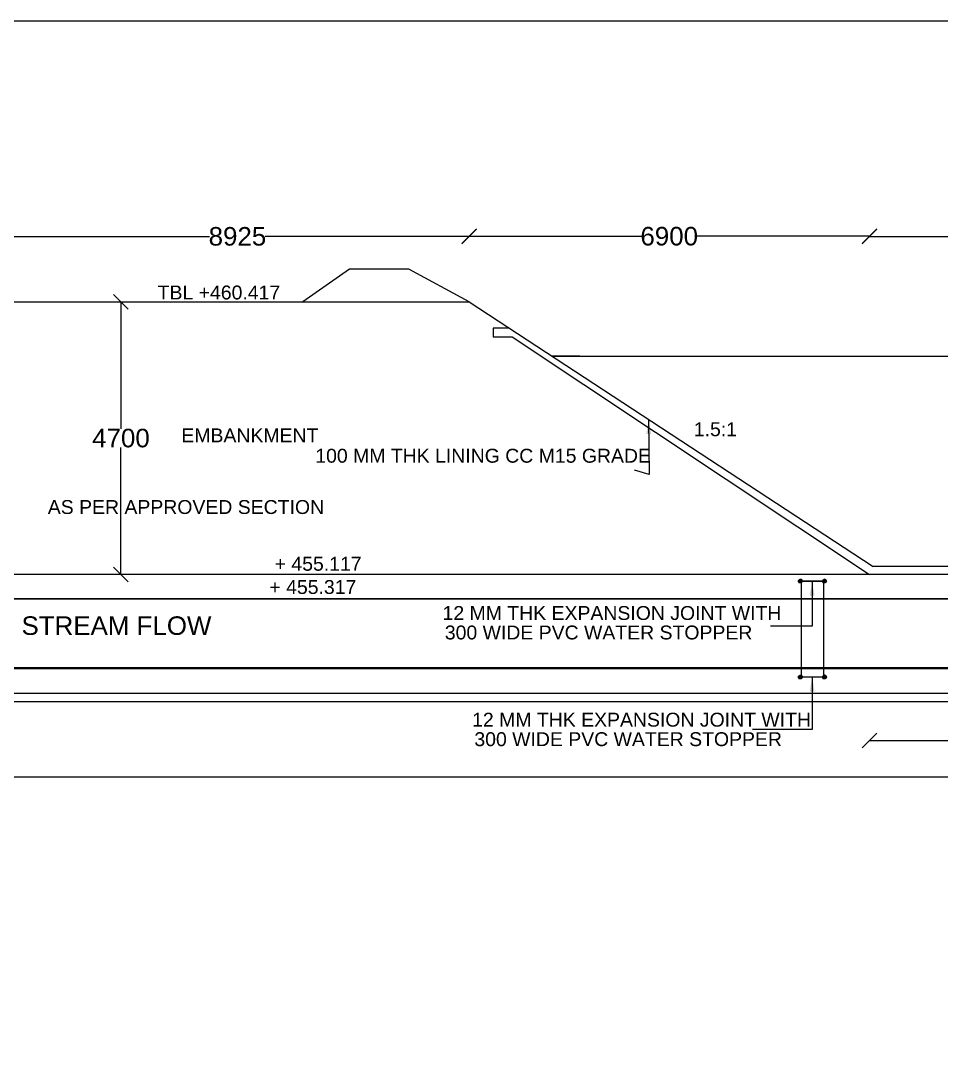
# Model space of a CAD drawing. Header units: millimetres. Extents: x 5124 to 6568637, y 2311 to 91879094.
# Drawn here: x 3543897 to 3549854, y 45951466 to 45958208 of the extents above; entities that cross this region are included whole.
import ezdxf

# ---------------------------------------------------------------- set-up
doc = ezdxf.new("R2010")
doc.units = ezdxf.units.MM
doc.header["$MEASUREMENT"] = 0
for name, color, linetype in [('DIMENSION', 7, 'Continuous'), ('DRAWING', 7, 'Continuous'), ('TEXT', 7, 'Continuous')]:
    doc.layers.add(name, color=color, linetype=linetype)
doc.styles.get("Standard").update_dxf_attribs({"font": 'arial.ttf', "height": 120})
doc.dimstyles.get("Standard").update_dxf_attribs({"dimtxt": 200, "dimasz": 110, "dimexe": 0.18, "dimexo": 0.0625, "dimgap": 0.09, "dimtad": 0, "dimtih": 1, "dimtoh": 1, "dimdec": 0, "dimzin": 0, "dimdsep": 46, "dimtxsty": 'Standard', "dimblk": 'OBLIQUE', "dimcen": 0.09, "dimse1": 1, "dimse2": 1, "dimadec": 0, "dimazin": 0, "dimtfac": 1, "dimtdec": 0, "dimtofl": 0, "dimtmove": 0, "dimatfit": 3, "dimfxl": 1, "dimtolj": 1, "dimtzin": 0, "dimarcsym": 0})

# ---------------------------------------------------------------- blocks, each defined once
blk = doc.blocks.new('_Oblique')
at = {"color": 0, "linetype": 'ByBlock', "lineweight": -2}
blk.add_line((-0.5, -0.5), (0.5, 0.5), dxfattribs=at)
blk = doc.blocks.new('*D61')
at = {"layer": 'Defpoints', "color": 0}
for p in [(3546798, 45956811.5), (3543800, 45956388), (3546798, 45956388)]:
    blk.add_point(p, dxfattribs=at)
at = {"layer": 'DIMENSION', "color": 0, "lineweight": -2}
for p, q in [((3543800, 45956811.5), (3545119.2, 45956811.5)), ((3546798, 45956811.5), (3545478.8, 45956811.5))]:
    blk.add_line(p, q, dxfattribs=at)
at = {"layer": 'DIMENSION', "color": 0, "lineweight": -2, "xscale": 95, "yscale": 95, "zscale": 95, "rotation": 180}
blk.add_blockref('_Oblique', (3543800, 45956811.5), dxfattribs=at)
at = {"layer": 'DIMENSION', "color": 0, "lineweight": -2, "xscale": 95, "yscale": 95, "zscale": 95}
blk.add_blockref('_Oblique', (3546798, 45956811.5), dxfattribs=at)
at = {"layer": 'DIMENSION', "color": 0, "insert": (3545299, 45956811.5), "char_height": 120, "attachment_point": 5}
blk.add_mtext('\\A1;8925', dxfattribs=at)
blk = doc.blocks.new('*D62')
at = {"layer": 'Defpoints', "color": 0}
for p in [(3549389.5, 45956812.5), (3546798, 45956388), (3549389.5, 45954623)]:
    blk.add_point(p, dxfattribs=at)
at = {"layer": 'DIMENSION', "color": 0, "lineweight": -2}
for p, q in [((3546798, 45956812.5), (3547914.4, 45956812.5)), ((3549389.5, 45956812.5), (3548273.1, 45956812.5))]:
    blk.add_line(p, q, dxfattribs=at)
at = {"layer": 'DIMENSION', "color": 0, "lineweight": -2, "xscale": 95, "yscale": 95, "zscale": 95, "rotation": 180}
blk.add_blockref('_Oblique', (3546798, 45956812.5), dxfattribs=at)
at = {"layer": 'DIMENSION', "color": 0, "lineweight": -2, "xscale": 95, "yscale": 95, "zscale": 95}
blk.add_blockref('_Oblique', (3549389.5, 45956812.5), dxfattribs=at)
at = {"layer": 'DIMENSION', "color": 0, "insert": (3548093.8, 45956812.5), "char_height": 120, "attachment_point": 5}
blk.add_mtext('\\A1;6900', dxfattribs=at)
blk = doc.blocks.new('*D63')
at = {"layer": 'Defpoints', "color": 0}
for p in [(3549389.5, 45956812.5), (3554847, 45956810.5), (3554847, 45956715)]:
    blk.add_point(p, dxfattribs=at)
at = {"layer": 'DIMENSION', "color": 0, "lineweight": -2}
for p, q in [((3549389.5, 45956810.5), (3551898.2, 45956810.5)), ((3554847, 45956810.5), (3552338.3, 45956810.5))]:
    blk.add_line(p, q, dxfattribs=at)
at = {"layer": 'DIMENSION', "color": 0, "lineweight": -2, "xscale": 95, "yscale": 95, "zscale": 95, "rotation": 180}
blk.add_blockref('_Oblique', (3549389.5, 45956810.5), dxfattribs=at)
at = {"layer": 'DIMENSION', "color": 0, "lineweight": -2, "xscale": 95, "yscale": 95, "zscale": 95}
blk.add_blockref('_Oblique', (3554847, 45956810.5), dxfattribs=at)
at = {"layer": 'DIMENSION', "color": 0, "insert": (3552118.2, 45956810.5), "char_height": 120, "attachment_point": 5}
blk.add_mtext('\\A1;14500', dxfattribs=at)
blk = doc.blocks.new('*D82')
at = {"layer": 'Defpoints', "color": 0}
for p in [(3541725, 45953798), (3561416.6, 45953591), (3541725, 45953312)]:
    blk.add_point(p, dxfattribs=at)
at = {"layer": 'DIMENSION', "color": 0, "lineweight": -2}
for p, q in [((3541725, 45953312), (3551344.5, 45953312)), ((3561416.6, 45953312), (3551797.1, 45953312))]:
    blk.add_line(p, q, dxfattribs=at)
at = {"layer": 'DIMENSION', "color": 0, "lineweight": -2, "xscale": 95, "yscale": 95, "zscale": 95, "rotation": 180}
blk.add_blockref('_Oblique', (3541725, 45953312), dxfattribs=at)
at = {"layer": 'DIMENSION', "color": 0, "lineweight": -2, "xscale": 95, "yscale": 95, "zscale": 95}
blk.add_blockref('_Oblique', (3561416.6, 45953312), dxfattribs=at)
at = {"layer": 'DIMENSION', "color": 0, "insert": (3551570.8, 45953312), "char_height": 120, "attachment_point": 5}
blk.add_mtext('\\A1;50625', dxfattribs=at)
blk = doc.blocks.new('*D88')
at = {"layer": 'Defpoints', "color": 0}
for p in [(3544661, 45956388), (3544545, 45954623), (3544661, 45954623)]:
    blk.add_point(p, dxfattribs=at)
at = {"layer": 'DIMENSION', "color": 0, "lineweight": -2}
for p, q in [((3544545, 45956388), (3544545, 45955566.9)), ((3544545, 45954623), (3544545, 45955444.1))]:
    blk.add_line(p, q, dxfattribs=at)
at = {"layer": 'DIMENSION', "color": 0, "lineweight": -2, "xscale": 95, "yscale": 95, "zscale": 95}
for p, rotation in [((3544545, 45956388), 90), ((3544545, 45954623), 270)]:
    blk.add_blockref('_Oblique', p, dxfattribs=dict(at, rotation=rotation))
at = {"layer": 'DIMENSION', "color": 0, "insert": (3544545, 45955505.5), "char_height": 120, "attachment_point": 5}
blk.add_mtext('\\A1;4700', dxfattribs=at)
blk = doc.blocks.new('*D182')
at = {"layer": 'Defpoints', "color": 0}
for p in [(3549389.5, 45954623), (3554851.5, 45954623), (3554851.5, 45953548.5)]:
    blk.add_point(p, dxfattribs=at)
at = {"layer": 'DIMENSION', "color": 0, "lineweight": -2}
for p, q in [((3549389.5, 45953548.5), (3551900.5, 45953548.5)), ((3554851.5, 45953548.5), (3552340.5, 45953548.5))]:
    blk.add_line(p, q, dxfattribs=at)
at = {"layer": 'DIMENSION', "color": 0, "lineweight": -2, "xscale": 95, "yscale": 95, "zscale": 95, "rotation": 180}
blk.add_blockref('_Oblique', (3549389.5, 45953548.5), dxfattribs=at)
at = {"layer": 'DIMENSION', "color": 0, "lineweight": -2, "xscale": 95, "yscale": 95, "zscale": 95}
blk.add_blockref('_Oblique', (3554851.5, 45953548.5), dxfattribs=at)
at = {"layer": 'DIMENSION', "color": 0, "insert": (3552120.5, 45953548.5), "char_height": 120, "attachment_point": 5}
blk.add_mtext('\\A1;14500', dxfattribs=at)

msp = doc.modelspace()

# ---------------------------------------------------------------- linework, layer by layer
at = {"layer": 'DRAWING'}
for p, q in [((3548944, 45954568), (3548931, 45954581)), ((3548943.8, 45954568), (3548931, 45954580.8)), ((3548943.6, 45954568), (3548931, 45954580.6)), ((3548943.5, 45954568), (3548931, 45954580.5)), ((3548943.3, 45954568), (3548931, 45954580.3)), ((3548943.1, 45954568), (3548931, 45954580.1)), ((3548942.9, 45954568), (3548931, 45954579.9)), ((3548942.8, 45954568), (3548931, 45954579.8)), ((3548942.6, 45954568), (3548931, 45954579.6)), ((3548942.4, 45954568), (3548931, 45954579.4)), ((3548942.2, 45954568), (3548931, 45954579.2)), ((3548942, 45954568), (3548931, 45954579)), ((3548944.8, 45954568.1), (3548931.1, 45954581.8)), ((3548944.6, 45954568.1), (3548931.1, 45954581.6)), ((3548944.5, 45954568.1), (3548931.1, 45954581.5)), ((3548944.3, 45954568.1), (3548931.1, 45954581.3)), ((3548944.1, 45954568.1), (3548931.1, 45954581.1)), ((3548941.8, 45954568.1), (3548931.1, 45954578.8)), ((3548941.6, 45954568.1), (3548931.1, 45954578.6)), ((3548941.4, 45954568.1), (3548931.1, 45954578.4)), ((3548941.2, 45954568.1), (3548931.1, 45954578.2)), ((3548945.4, 45954568.2), (3548931.2, 45954582.4)), ((3548945.2, 45954568.2), (3548931.2, 45954582.2)), ((3548945.1, 45954568.2), (3548931.2, 45954582.1)), ((3548944.9, 45954568.2), (3548931.2, 45954581.9)), ((3548941, 45954568.2), (3548931.2, 45954578)), ((3548940.8, 45954568.2), (3548931.2, 45954577.8)), ((3548940.6, 45954568.2), (3548931.2, 45954577.6)), ((3548945.8, 45954568.3), (3548931.3, 45954582.8)), ((3548945.7, 45954568.3), (3548931.3, 45954582.7)), ((3548945.5, 45954568.3), (3548931.3, 45954582.5)), ((3548940.4, 45954568.3), (3548931.3, 45954577.4)), ((3548946.2, 45954568.4), (3548931.4, 45954583.2)), ((3548946.1, 45954568.4), (3548931.4, 45954583.1)), ((3548945.9, 45954568.4), (3548931.4, 45954582.9)), ((3548940.1, 45954568.4), (3548931.4, 45954577.1)), ((3548939.9, 45954568.4), (3548931.4, 45954576.9)), ((3548946.5, 45954568.5), (3548931.5, 45954583.5)), ((3548946.4, 45954568.5), (3548931.5, 45954583.4)), ((3548939.6, 45954568.5), (3548931.5, 45954576.6)), ((3548946.9, 45954568.6), (3548931.6, 45954583.9)), ((3548946.8, 45954568.6), (3548931.6, 45954583.8)), ((3548946.6, 45954568.6), (3548931.6, 45954583.6)), ((3548939.4, 45954568.6), (3548931.6, 45954576.4)), ((3548939.1, 45954568.6), (3548931.6, 45954576.1)), ((3548947.2, 45954568.7), (3548931.7, 45954584.2)), ((3548947, 45954568.7), (3548931.7, 45954584)), ((3548938.8, 45954568.7), (3548931.7, 45954575.8)), ((3548947.4, 45954568.8), (3548931.8, 45954584.4)), ((3548947.3, 45954568.8), (3548931.8, 45954584.3)), ((3548947.7, 45954568.9), (3548931.9, 45954584.7)), ((3548947.5, 45954568.9), (3548931.9, 45954584.5)), ((3548938.6, 45954568.9), (3548931.9, 45954575.6)), ((3548947.9, 45954569), (3548932, 45954584.9)), ((3548947.8, 45954569), (3548932, 45954584.8)), ((3548938.3, 45954569), (3548932, 45954575.3)), ((3548948, 45954569.1), (3548932.1, 45954585)), ((3548937.9, 45954569.1), (3548932.1, 45954574.9)), ((3548948.3, 45954569.2), (3548932.2, 45954585.3)), ((3548948.1, 45954569.2), (3548932.2, 45954585.1)), ((3548948.5, 45954569.3), (3548932.3, 45954585.5)), ((3548948.4, 45954569.3), (3548932.3, 45954585.4)), ((3548937.6, 45954569.3), (3548932.3, 45954574.6)), ((3548948.6, 45954569.4), (3548932.4, 45954585.6)), ((3548948.8, 45954569.5), (3548932.5, 45954585.8)), ((3548948.7, 45954569.5), (3548932.5, 45954585.7)), ((3548937.2, 45954569.5), (3548932.5, 45954574.2)), ((3548949, 45954569.6), (3548932.6, 45954586)), ((3548949.2, 45954569.7), (3548932.7, 45954586.2)), ((3548949.1, 45954569.7), (3548932.7, 45954586.1)), ((3548936.8, 45954569.7), (3548932.7, 45954573.8)), ((3548949.3, 45954569.8), (3548932.8, 45954586.3)), ((3548949.5, 45954569.9), (3548932.9, 45954586.5)), ((3548949.4, 45954569.9), (3548932.9, 45954586.4)), ((3548949.6, 45954570), (3548933, 45954586.6)), ((3548936.3, 45954570), (3548933, 45954573.3)), ((3548949.8, 45954570.1), (3548933.1, 45954586.8)), ((3548949.7, 45954570.1), (3548933.1, 45954586.7)), ((3548949.9, 45954570.2), (3548933.2, 45954586.9)), ((3548950, 45954570.3), (3548933.3, 45954587)), ((3548950.2, 45954570.4), (3548933.4, 45954587.2)), ((3548950.1, 45954570.4), (3548933.4, 45954587.1)), ((3548950.3, 45954570.5), (3548933.5, 45954587.3)), ((3548935.7, 45954570.5), (3548933.5, 45954572.7)), ((3548950.4, 45954570.6), (3548933.6, 45954587.4)), ((3548950.6, 45954570.7), (3548933.7, 45954587.6)), ((3548950.5, 45954570.7), (3548933.7, 45954587.5)), ((3548950.7, 45954570.8), (3548933.8, 45954587.7)), ((3548950.8, 45954570.9), (3548933.9, 45954587.8)), ((3548950.9, 45954571), (3548934, 45954587.9)), ((3548951, 45954571.1), (3548934.1, 45954588)), ((3548951.2, 45954571.2), (3548934.2, 45954588.2)), ((3548951.1, 45954571.2), (3548934.2, 45954588.1)), ((3548951.3, 45954571.3), (3548934.3, 45954588.3)), ((3548951.4, 45954571.4), (3548934.4, 45954588.4)), ((3548951.5, 45954571.5), (3548934.5, 45954588.5)), ((3548951.6, 45954571.6), (3548934.6, 45954588.6)), ((3548951.6, 45954571.7), (3548934.7, 45954588.6)), ((3548951.7, 45954571.8), (3548934.8, 45954588.7)), ((3548951.8, 45954571.9), (3548934.9, 45954588.8)), ((3548952, 45954572), (3548935, 45954589)), ((3548951.9, 45954572), (3548935, 45954588.9)), ((3548952.1, 45954572.1), (3548935.1, 45954589.1)), ((3548952.1, 45954572.2), (3548935.2, 45954589.1)), ((3548952.2, 45954572.3), (3548935.3, 45954589.2)), ((3548952.3, 45954572.4), (3548935.4, 45954589.3)), ((3548952.4, 45954572.5), (3548935.5, 45954589.4)), ((3548952.5, 45954572.6), (3548935.6, 45954589.5)), ((3548952.5, 45954572.7), (3548935.7, 45954589.5)), ((3548952.6, 45954572.8), (3548935.8, 45954589.6)), ((3548952.7, 45954572.9), (3548935.9, 45954589.7)), ((3548952.8, 45954573), (3548936, 45954589.8)), ((3548952.8, 45954573.1), (3548936.1, 45954589.8)), ((3548952.9, 45954573.2), (3548936.2, 45954589.9)), ((3548953, 45954573.3), (3548936.3, 45954590)), ((3548953.1, 45954573.4), (3548936.4, 45954590.1)), ((3548953.1, 45954573.6), (3548936.6, 45954590.1)), ((3548953.2, 45954573.7), (3548936.7, 45954590.2)), ((3548953.3, 45954573.8), (3548936.8, 45954590.3)), ((3548953.3, 45954573.9), (3548936.9, 45954590.3)), ((3548953.4, 45954574), (3548937, 45954590.4)), ((3548953.5, 45954574.1), (3548937.1, 45954590.5)), ((3548953.5, 45954574.2), (3548937.2, 45954590.5)), ((3548953.6, 45954574.3), (3548937.3, 45954590.6)), ((3548953.6, 45954574.5), (3548937.5, 45954590.6)), ((3548953.7, 45954574.6), (3548937.6, 45954590.7)), ((3548953.8, 45954574.7), (3548937.7, 45954590.8)), ((3548953.8, 45954574.8), (3548937.8, 45954590.8)), ((3548953.9, 45954574.9), (3548937.9, 45954590.9)), ((3548953.9, 45954575), (3548938, 45954590.9)), ((3548954, 45954575.2), (3548938.2, 45954591)), ((3548954, 45954575.3), (3548938.3, 45954591)), ((3548954.1, 45954575.4), (3548938.4, 45954591.1)), ((3548954.1, 45954575.5), (3548938.5, 45954591.1)), ((3548954.2, 45954575.7), (3548938.7, 45954591.2)), ((3548954.2, 45954575.8), (3548938.8, 45954591.2)), ((3548954.3, 45954575.9), (3548938.9, 45954591.3)), ((3548954.3, 45954576.1), (3548939.1, 45954591.3)), ((3548954.4, 45954576.2), (3548939.2, 45954591.4)), ((3548954.4, 45954576.3), (3548939.3, 45954591.4)), ((3548954.5, 45954576.5), (3548939.5, 45954591.5)), ((3548954.5, 45954576.6), (3548939.6, 45954591.5)), ((3548954.5, 45954576.7), (3548939.7, 45954591.5)), ((3548954.6, 45954576.9), (3548939.9, 45954591.6)), ((3548954.6, 45954577), (3548940, 45954591.6)), ((3548954.7, 45954577.2), (3548940.2, 45954591.7)), ((3548954.7, 45954577.3), (3548940.3, 45954591.7)), ((3548954.7, 45954577.4), (3548940.4, 45954591.7)), ((3548954.8, 45954577.6), (3548940.6, 45954591.8)), ((3548954.8, 45954577.7), (3548940.7, 45954591.8)), ((3548954.8, 45954577.9), (3548940.9, 45954591.8)), ((3548954.8, 45954578), (3548941, 45954591.8)), ((3548954.9, 45954578.2), (3548941.2, 45954591.9)), ((3548954.9, 45954578.3), (3548941.3, 45954591.9)), ((3548954.9, 45954578.5), (3548941.5, 45954591.9)), ((3548954.9, 45954578.7), (3548941.7, 45954591.9)), ((3548954.9, 45954578.8), (3548941.8, 45954591.9)), ((3548955, 45954579), (3548942, 45954592)), ((3548955, 45954579.1), (3548942.1, 45954592)), ((3548955, 45954579.3), (3548942.3, 45954592)), ((3548955, 45954579.5), (3548942.5, 45954592)), ((3548955, 45954579.6), (3548942.6, 45954592)), ((3548955, 45954579.8), (3548942.8, 45954592)), ((3548955, 45954580), (3548943, 45954592)), ((3548955, 45954580.2), (3548943.2, 45954592)), ((3548955, 45954580.3), (3548943.3, 45954592)), ((3548955, 45954580.5), (3548943.5, 45954592)), ((3548955, 45954580.7), (3548943.7, 45954592)), ((3548955, 45954580.9), (3548943.9, 45954592)), ((3548954.9, 45954581.1), (3548944.1, 45954591.9)), ((3548954.9, 45954581.3), (3548944.3, 45954591.9)), ((3548954.9, 45954581.5), (3548944.5, 45954591.9)), ((3548954.9, 45954581.7), (3548944.7, 45954591.9)), ((3548954.8, 45954581.9), (3548944.9, 45954591.8)), ((3548954.8, 45954582.1), (3548945.1, 45954591.8)), ((3548954.8, 45954582.3), (3548945.3, 45954591.8)), ((3548954.7, 45954582.6), (3548945.6, 45954591.7)), ((3548954.7, 45954582.8), (3548945.8, 45954591.7)), ((3548954.6, 45954583), (3548946, 45954591.6)), ((3548954.5, 45954583.3), (3548946.3, 45954591.5)), ((3548954.5, 45954583.5), (3548946.5, 45954591.5)), ((3548954.4, 45954583.8), (3548946.8, 45954591.4)), ((3548954.3, 45954584.1), (3548947.1, 45954591.3)), ((3548954.2, 45954584.3), (3548947.3, 45954591.2)), ((3548954.1, 45954584.6), (3548947.6, 45954591.1)), ((3548953.9, 45954584.9), (3548947.9, 45954590.9)), ((3548953.8, 45954585.3), (3548948.3, 45954590.8)), ((3548953.6, 45954585.6), (3548948.6, 45954590.6)), ((3548953.4, 45954586), (3548949, 45954590.4)), ((3548953.1, 45954586.5), (3548949.5, 45954590.1)), ((3548952.7, 45954587.1), (3548950.1, 45954589.7)), ((3548952, 45954587.9), (3548950.9, 45954589)), ((3549100, 45954568), (3549087, 45954581)), ((3549099.9, 45954568), (3549087, 45954580.9)), ((3549099.7, 45954568), (3549087, 45954580.7)), ((3549099.5, 45954568), (3549087, 45954580.5)), ((3549099.4, 45954568), (3549087, 45954580.4)), ((3549099.2, 45954568), (3549087, 45954580.2)), ((3549099, 45954568), (3549087, 45954580)), ((3549098.8, 45954568), (3549087, 45954579.8)), ((3549098.7, 45954568), (3549087, 45954579.7)), ((3549098.5, 45954568), (3549087, 45954579.5)), ((3549098.3, 45954568), (3549087, 45954579.3)), ((3549098.1, 45954568), (3549087, 45954579.1)), ((3549097.9, 45954568), (3549087, 45954578.9)), ((3549100.8, 45954568.1), (3549087.1, 45954581.8)), ((3549100.7, 45954568.1), (3549087.1, 45954581.7)), ((3549100.5, 45954568.1), (3549087.1, 45954581.5)), ((3549100.4, 45954568.1), (3549087.1, 45954581.4)), ((3549100.2, 45954568.1), (3549087.1, 45954581.2)), ((3549097.7, 45954568.1), (3549087.1, 45954578.7)), ((3549097.5, 45954568.1), (3549087.1, 45954578.5)), ((3549097.3, 45954568.1), (3549087.1, 45954578.3)), ((3549101.4, 45954568.2), (3549087.2, 45954582.4)), ((3549101.3, 45954568.2), (3549087.2, 45954582.3)), ((3549101.1, 45954568.2), (3549087.2, 45954582.1)), ((3549101, 45954568.2), (3549087.2, 45954582)), ((3549097.1, 45954568.2), (3549087.2, 45954578.1)), ((3549096.9, 45954568.2), (3549087.2, 45954577.9)), ((3549096.7, 45954568.2), (3549087.2, 45954577.7)), ((3549101.9, 45954568.3), (3549087.3, 45954582.9)), ((3549101.7, 45954568.3), (3549087.3, 45954582.7)), ((3549101.6, 45954568.3), (3549087.3, 45954582.6)), ((3549096.4, 45954568.3), (3549087.3, 45954577.4)), ((3549096.2, 45954568.3), (3549087.3, 45954577.2)), ((3549102.1, 45954568.4), (3549087.4, 45954583.1)), ((3549102, 45954568.4), (3549087.4, 45954583)), ((3549096, 45954568.4), (3549087.4, 45954577)), ((3549102.6, 45954568.5), (3549087.5, 45954583.6)), ((3549102.4, 45954568.5), (3549087.5, 45954583.4)), ((3549102.3, 45954568.5), (3549087.5, 45954583.3)), ((3549095.7, 45954568.5), (3549087.5, 45954576.7)), ((3549095.5, 45954568.5), (3549087.5, 45954576.5)), ((3549102.8, 45954568.6), (3549087.6, 45954583.8)), ((3549102.7, 45954568.6), (3549087.6, 45954583.7)), ((3549095.2, 45954568.6), (3549087.6, 45954576.2)), ((3549103.1, 45954568.7), (3549087.7, 45954584.1)), ((3549102.9, 45954568.7), (3549087.7, 45954583.9)), ((3549095, 45954568.7), (3549087.7, 45954576)), ((3549103.3, 45954568.8), (3549087.8, 45954584.3)), ((3549103.2, 45954568.8), (3549087.8, 45954584.2)), ((3549094.7, 45954568.8), (3549087.8, 45954575.7)), ((3549103.6, 45954568.9), (3549087.9, 45954584.6)), ((3549103.5, 45954568.9), (3549087.9, 45954584.5)), ((3549094.4, 45954568.9), (3549087.9, 45954575.4)), ((3549103.8, 45954569), (3549088, 45954584.8)), ((3549103.7, 45954569), (3549088, 45954584.7)), ((3549104.1, 45954569.1), (3549088.1, 45954585.1)), ((3549104, 45954569.1), (3549088.1, 45954585)), ((3549094.1, 45954569.1), (3549088.1, 45954575.1)), ((3549104.3, 45954569.2), (3549088.2, 45954585.3)), ((3549104.2, 45954569.2), (3549088.2, 45954585.2)), ((3549093.7, 45954569.2), (3549088.2, 45954574.7)), ((3549104.4, 45954569.3), (3549088.3, 45954585.4)), ((3549104.7, 45954569.4), (3549088.4, 45954585.7)), ((3549104.6, 45954569.4), (3549088.4, 45954585.6)), ((3549093.4, 45954569.4), (3549088.4, 45954574.4)), ((3549104.9, 45954569.5), (3549088.5, 45954585.9)), ((3549104.8, 45954569.5), (3549088.5, 45954585.8)), ((3549105, 45954569.6), (3549088.6, 45954586)), ((3549093, 45954569.6), (3549088.6, 45954574)), ((3549105.2, 45954569.7), (3549088.7, 45954586.2)), ((3549105.1, 45954569.7), (3549088.7, 45954586.1)), ((3549105.3, 45954569.8), (3549088.8, 45954586.3)), ((3549105.4, 45954569.9), (3549088.9, 45954586.4)), ((3549092.5, 45954569.9), (3549088.9, 45954573.5)), ((3549105.7, 45954570), (3549089, 45954586.7)), ((3549105.6, 45954570), (3549089, 45954586.6)), ((3549105.8, 45954570.1), (3549089.1, 45954586.8)), ((3549106, 45954570.2), (3549089.2, 45954587)), ((3549105.9, 45954570.2), (3549089.2, 45954586.9)), ((3549106.1, 45954570.3), (3549089.3, 45954587.1)), ((3549092, 45954570.3), (3549089.3, 45954573)), ((3549106.2, 45954570.4), (3549089.4, 45954587.2)), ((3549106.4, 45954570.5), (3549089.5, 45954587.4)), ((3549106.3, 45954570.5), (3549089.5, 45954587.3)), ((3549106.5, 45954570.6), (3549089.6, 45954587.5)), ((3549106.6, 45954570.7), (3549089.7, 45954587.6)), ((3549106.7, 45954570.8), (3549089.8, 45954587.7)), ((3549106.9, 45954570.9), (3549089.9, 45954587.9)), ((3549106.8, 45954570.9), (3549089.9, 45954587.8)), ((3549091.1, 45954570.9), (3549089.9, 45954572.1)), ((3549107, 45954571), (3549090, 45954588)), ((3549107.1, 45954571.1), (3549090.1, 45954588.1)), ((3549107.1, 45954571.2), (3549090.2, 45954588.1)), ((3549107.2, 45954571.3), (3549090.3, 45954588.2)), ((3549107.4, 45954571.4), (3549090.4, 45954588.4)), ((3549107.3, 45954571.4), (3549090.4, 45954588.3)), ((3549107.5, 45954571.5), (3549090.5, 45954588.5)), ((3549107.6, 45954571.6), (3549090.6, 45954588.6)), ((3549107.7, 45954571.7), (3549090.7, 45954588.7)), ((3549107.8, 45954571.8), (3549090.8, 45954588.8)), ((3549107.9, 45954571.9), (3549090.9, 45954588.9)), ((3549107.9, 45954572), (3549091, 45954588.9)), ((3549108, 45954572.1), (3549091.1, 45954589)), ((3549108.1, 45954572.2), (3549091.2, 45954589.1)), ((3549108.2, 45954572.3), (3549091.3, 45954589.2)), ((3549108.3, 45954572.4), (3549091.4, 45954589.3)), ((3549108.3, 45954572.5), (3549091.5, 45954589.3)), ((3549108.4, 45954572.6), (3549091.6, 45954589.4)), ((3549108.5, 45954572.7), (3549091.7, 45954589.5)), ((3549108.6, 45954572.8), (3549091.8, 45954589.6)), ((3549108.7, 45954572.9), (3549091.9, 45954589.7)), ((3549108.7, 45954573), (3549092, 45954589.7)), ((3549108.8, 45954573.1), (3549092.1, 45954589.8)), ((3549108.9, 45954573.2), (3549092.2, 45954589.9)), ((3549108.9, 45954573.3), (3549092.3, 45954589.9)), ((3549109, 45954573.4), (3549092.4, 45954590)), ((3549109.1, 45954573.5), (3549092.5, 45954590.1)), ((3549109.2, 45954573.6), (3549092.6, 45954590.2)), ((3549109.2, 45954573.7), (3549092.7, 45954590.2)), ((3549109.3, 45954573.8), (3549092.8, 45954590.3)), ((3549109.4, 45954573.9), (3549092.9, 45954590.4)), ((3549109.4, 45954574), (3549093, 45954590.4)), ((3549109.5, 45954574.2), (3549093.2, 45954590.5)), ((3549109.5, 45954574.3), (3549093.3, 45954590.5)), ((3549109.6, 45954574.4), (3549093.4, 45954590.6)), ((3549109.7, 45954574.5), (3549093.5, 45954590.7)), ((3549109.7, 45954574.6), (3549093.6, 45954590.7)), ((3549109.8, 45954574.7), (3549093.7, 45954590.8)), ((3549109.8, 45954574.9), (3549093.9, 45954590.8)), ((3549109.9, 45954575), (3549094, 45954590.9)), ((3549110, 45954575.1), (3549094.1, 45954591)), ((3549110, 45954575.2), (3549094.2, 45954591)), ((3549110.1, 45954575.3), (3549094.3, 45954591.1)), ((3549110.1, 45954575.5), (3549094.5, 45954591.1)), ((3549110.2, 45954575.6), (3549094.6, 45954591.2)), ((3549110.2, 45954575.7), (3549094.7, 45954591.2)), ((3549110.3, 45954575.9), (3549094.9, 45954591.3)), ((3549110.3, 45954576), (3549095, 45954591.3)), ((3549110.4, 45954576.1), (3549095.1, 45954591.4)), ((3549110.4, 45954576.2), (3549095.2, 45954591.4)), ((3549110.4, 45954576.4), (3549095.4, 45954591.4)), ((3549110.5, 45954576.5), (3549095.5, 45954591.5)), ((3549110.5, 45954576.7), (3549095.7, 45954591.5)), ((3549110.6, 45954576.8), (3549095.8, 45954591.6)), ((3549110.6, 45954576.9), (3549095.9, 45954591.6)), ((3549110.6, 45954577.1), (3549096.1, 45954591.6)), ((3549110.7, 45954577.2), (3549096.2, 45954591.7)), ((3549110.7, 45954577.4), (3549096.4, 45954591.7)), ((3549110.7, 45954577.5), (3549096.5, 45954591.7)), ((3549110.8, 45954577.6), (3549096.6, 45954591.8)), ((3549110.8, 45954577.8), (3549096.8, 45954591.8)), ((3549110.8, 45954577.9), (3549096.9, 45954591.8)), ((3549110.8, 45954578.1), (3549097.1, 45954591.8)), ((3549110.9, 45954578.2), (3549097.2, 45954591.9)), ((3549110.9, 45954578.4), (3549097.4, 45954591.9)), ((3549110.9, 45954578.6), (3549097.6, 45954591.9)), ((3549110.9, 45954578.7), (3549097.7, 45954591.9)), ((3549110.9, 45954578.9), (3549097.9, 45954591.9)), ((3549111, 45954579), (3549098, 45954592)), ((3549111, 45954579.2), (3549098.2, 45954592)), ((3549111, 45954579.4), (3549098.4, 45954592)), ((3549111, 45954579.5), (3549098.5, 45954592)), ((3549111, 45954579.7), (3549098.7, 45954592)), ((3549111, 45954579.9), (3549098.9, 45954592)), ((3549111, 45954580.1), (3549099.1, 45954592)), ((3549111, 45954580.2), (3549099.2, 45954592)), ((3549111, 45954580.4), (3549099.4, 45954592)), ((3549111, 45954580.6), (3549099.6, 45954592)), ((3549111, 45954580.8), (3549099.8, 45954592)), ((3549111, 45954581), (3549100, 45954592)), ((3549110.9, 45954581.2), (3549100.2, 45954591.9)), ((3549110.9, 45954581.4), (3549100.4, 45954591.9)), ((3549110.9, 45954581.6), (3549100.6, 45954591.9)), ((3549110.9, 45954581.8), (3549100.8, 45954591.9)), ((3549110.8, 45954582), (3549101, 45954591.8)), ((3549110.8, 45954582.2), (3549101.2, 45954591.8)), ((3549110.8, 45954582.4), (3549101.4, 45954591.8)), ((3549110.7, 45954582.7), (3549101.7, 45954591.7)), ((3549110.6, 45954582.9), (3549101.9, 45954591.6)), ((3549110.6, 45954583.1), (3549102.1, 45954591.6)), ((3549110.5, 45954583.4), (3549102.4, 45954591.5)), ((3549110.4, 45954583.6), (3549102.6, 45954591.4)), ((3549110.4, 45954583.9), (3549102.9, 45954591.4)), ((3549110.3, 45954584.2), (3549103.2, 45954591.3)), ((3549110.1, 45954584.5), (3549103.5, 45954591.1)), ((3549110, 45954584.8), (3549103.8, 45954591)), ((3549109.9, 45954585.1), (3549104.1, 45954590.9)), ((3549109.7, 45954585.4), (3549104.4, 45954590.7)), ((3549109.5, 45954585.8), (3549104.8, 45954590.5)), ((3549109.3, 45954586.2), (3549105.2, 45954590.3)), ((3549108.9, 45954586.7), (3549105.7, 45954589.9)), ((3549108.5, 45954587.4), (3549106.4, 45954589.5)), ((3548944, 45953947), (3548931, 45953960)), ((3548943.8, 45953947), (3548931, 45953959.8)), ((3548943.6, 45953947), (3548931, 45953959.6)), ((3548943.5, 45953947), (3548931, 45953959.5)), ((3548943.3, 45953947), (3548931, 45953959.3)), ((3548943.1, 45953947), (3548931, 45953959.1)), ((3548942.9, 45953947), (3548931, 45953958.9)), ((3548942.8, 45953947), (3548931, 45953958.8)), ((3548942.6, 45953947), (3548931, 45953958.6)), ((3548942.4, 45953947), (3548931, 45953958.4)), ((3548942.2, 45953947), (3548931, 45953958.2)), ((3548942, 45953947), (3548931, 45953958)), ((3548944.8, 45953947.1), (3548931.1, 45953960.8)), ((3548944.6, 45953947.1), (3548931.1, 45953960.6)), ((3548944.5, 45953947.1), (3548931.1, 45953960.5)), ((3548944.3, 45953947.1), (3548931.1, 45953960.3)), ((3548944.1, 45953947.1), (3548931.1, 45953960.1)), ((3548941.8, 45953947.1), (3548931.1, 45953957.8)), ((3548941.6, 45953947.1), (3548931.1, 45953957.6)), ((3548941.4, 45953947.1), (3548931.1, 45953957.4)), ((3548941.2, 45953947.1), (3548931.1, 45953957.2)), ((3548945.4, 45953947.2), (3548931.2, 45953961.4)), ((3548945.2, 45953947.2), (3548931.2, 45953961.2)), ((3548945.1, 45953947.2), (3548931.2, 45953961.1)), ((3548944.9, 45953947.2), (3548931.2, 45953960.9)), ((3548941, 45953947.2), (3548931.2, 45953957)), ((3548940.8, 45953947.2), (3548931.2, 45953956.8)), ((3548940.6, 45953947.2), (3548931.2, 45953956.6)), ((3548945.8, 45953947.3), (3548931.3, 45953961.8)), ((3548945.7, 45953947.3), (3548931.3, 45953961.7)), ((3548945.5, 45953947.3), (3548931.3, 45953961.5)), ((3548940.4, 45953947.3), (3548931.3, 45953956.4)), ((3548946.2, 45953947.4), (3548931.4, 45953962.2)), ((3548946.1, 45953947.4), (3548931.4, 45953962.1)), ((3548945.9, 45953947.4), (3548931.4, 45953961.9)), ((3548940.1, 45953947.4), (3548931.4, 45953956.1)), ((3548939.9, 45953947.4), (3548931.4, 45953955.9)), ((3548946.5, 45953947.5), (3548931.5, 45953962.5)), ((3548946.4, 45953947.5), (3548931.5, 45953962.4)), ((3548939.6, 45953947.5), (3548931.5, 45953955.6)), ((3548946.9, 45953947.6), (3548931.6, 45953962.9)), ((3548946.8, 45953947.6), (3548931.6, 45953962.8)), ((3548946.6, 45953947.6), (3548931.6, 45953962.6)), ((3548939.4, 45953947.6), (3548931.6, 45953955.4)), ((3548939.1, 45953947.6), (3548931.6, 45953955.1)), ((3548947.2, 45953947.7), (3548931.7, 45953963.2)), ((3548947, 45953947.7), (3548931.7, 45953963)), ((3548938.8, 45953947.7), (3548931.7, 45953954.8)), ((3548947.4, 45953947.8), (3548931.8, 45953963.4)), ((3548947.3, 45953947.8), (3548931.8, 45953963.3)), ((3548947.7, 45953947.9), (3548931.9, 45953963.7)), ((3548947.5, 45953947.9), (3548931.9, 45953963.5)), ((3548938.6, 45953947.9), (3548931.9, 45953954.6)), ((3548947.9, 45953948), (3548932, 45953963.9)), ((3548947.8, 45953948), (3548932, 45953963.8)), ((3548938.3, 45953948), (3548932, 45953954.3)), ((3548948, 45953948.1), (3548932.1, 45953964)), ((3548937.9, 45953948.1), (3548932.1, 45953953.9)), ((3548948.3, 45953948.2), (3548932.2, 45953964.3)), ((3548948.1, 45953948.2), (3548932.2, 45953964.1)), ((3548948.5, 45953948.3), (3548932.3, 45953964.5)), ((3548948.4, 45953948.3), (3548932.3, 45953964.4)), ((3548937.6, 45953948.3), (3548932.3, 45953953.6)), ((3548948.6, 45953948.4), (3548932.4, 45953964.6)), ((3548948.8, 45953948.5), (3548932.5, 45953964.8)), ((3548948.7, 45953948.5), (3548932.5, 45953964.7)), ((3548937.2, 45953948.5), (3548932.5, 45953953.2)), ((3548949, 45953948.6), (3548932.6, 45953965)), ((3548949.2, 45953948.7), (3548932.7, 45953965.2)), ((3548949.1, 45953948.7), (3548932.7, 45953965.1)), ((3548936.8, 45953948.7), (3548932.7, 45953952.8)), ((3548949.3, 45953948.8), (3548932.8, 45953965.3)), ((3548949.5, 45953948.9), (3548932.9, 45953965.5)), ((3548949.4, 45953948.9), (3548932.9, 45953965.4)), ((3548949.6, 45953949), (3548933, 45953965.6)), ((3548936.3, 45953949), (3548933, 45953952.3)), ((3548949.8, 45953949.1), (3548933.1, 45953965.8)), ((3548949.7, 45953949.1), (3548933.1, 45953965.7)), ((3548949.9, 45953949.2), (3548933.2, 45953965.9)), ((3548950, 45953949.3), (3548933.3, 45953966)), ((3548950.2, 45953949.4), (3548933.4, 45953966.2)), ((3548950.1, 45953949.4), (3548933.4, 45953966.1)), ((3548950.3, 45953949.5), (3548933.5, 45953966.3)), ((3548935.7, 45953949.5), (3548933.5, 45953951.7)), ((3548950.4, 45953949.6), (3548933.6, 45953966.4)), ((3548950.6, 45953949.7), (3548933.7, 45953966.6)), ((3548950.5, 45953949.7), (3548933.7, 45953966.5)), ((3548950.7, 45953949.8), (3548933.8, 45953966.7)), ((3548950.8, 45953949.9), (3548933.9, 45953966.8)), ((3548950.9, 45953950), (3548934, 45953966.9)), ((3548951, 45953950.1), (3548934.1, 45953967)), ((3548951.2, 45953950.2), (3548934.2, 45953967.2)), ((3548951.1, 45953950.2), (3548934.2, 45953967.1)), ((3548951.3, 45953950.3), (3548934.3, 45953967.3)), ((3548951.4, 45953950.4), (3548934.4, 45953967.4)), ((3548951.5, 45953950.5), (3548934.5, 45953967.5)), ((3548951.6, 45953950.6), (3548934.6, 45953967.6)), ((3548951.6, 45953950.7), (3548934.7, 45953967.6)), ((3548951.7, 45953950.8), (3548934.8, 45953967.7)), ((3548951.8, 45953950.9), (3548934.9, 45953967.8)), ((3548952, 45953951), (3548935, 45953968)), ((3548951.9, 45953951), (3548935, 45953967.9)), ((3548952.1, 45953951.1), (3548935.1, 45953968.1)), ((3548952.1, 45953951.2), (3548935.2, 45953968.1)), ((3548952.2, 45953951.3), (3548935.3, 45953968.2)), ((3548952.3, 45953951.4), (3548935.4, 45953968.3)), ((3548952.4, 45953951.5), (3548935.5, 45953968.4)), ((3548952.5, 45953951.6), (3548935.6, 45953968.5)), ((3548952.5, 45953951.7), (3548935.7, 45953968.5)), ((3548952.6, 45953951.8), (3548935.8, 45953968.6)), ((3548952.7, 45953951.9), (3548935.9, 45953968.7)), ((3548952.8, 45953952), (3548936, 45953968.8)), ((3548952.8, 45953952.1), (3548936.1, 45953968.8)), ((3548952.9, 45953952.2), (3548936.2, 45953968.9)), ((3548953, 45953952.3), (3548936.3, 45953969)), ((3548953.1, 45953952.4), (3548936.4, 45953969.1)), ((3548953.1, 45953952.6), (3548936.6, 45953969.1)), ((3548953.2, 45953952.7), (3548936.7, 45953969.2)), ((3548953.3, 45953952.8), (3548936.8, 45953969.3)), ((3548953.3, 45953952.9), (3548936.9, 45953969.3)), ((3548953.4, 45953953), (3548937, 45953969.4)), ((3548953.5, 45953953.1), (3548937.1, 45953969.5)), ((3548953.5, 45953953.2), (3548937.2, 45953969.5)), ((3548953.6, 45953953.3), (3548937.3, 45953969.6)), ((3548953.6, 45953953.5), (3548937.5, 45953969.6)), ((3548953.7, 45953953.6), (3548937.6, 45953969.7)), ((3548953.8, 45953953.7), (3548937.7, 45953969.8)), ((3548953.8, 45953953.8), (3548937.8, 45953969.8)), ((3548953.9, 45953953.9), (3548937.9, 45953969.9)), ((3548953.9, 45953954), (3548938, 45953969.9)), ((3548954, 45953954.2), (3548938.2, 45953970)), ((3548954, 45953954.3), (3548938.3, 45953970)), ((3548954.1, 45953954.4), (3548938.4, 45953970.1)), ((3548954.1, 45953954.5), (3548938.5, 45953970.1)), ((3548954.2, 45953954.7), (3548938.7, 45953970.2)), ((3548954.2, 45953954.8), (3548938.8, 45953970.2)), ((3548954.3, 45953954.9), (3548938.9, 45953970.3)), ((3548954.3, 45953955.1), (3548939.1, 45953970.3)), ((3548954.4, 45953955.2), (3548939.2, 45953970.4)), ((3548954.4, 45953955.3), (3548939.3, 45953970.4)), ((3548954.5, 45953955.5), (3548939.5, 45953970.5)), ((3548954.5, 45953955.6), (3548939.6, 45953970.5)), ((3548954.5, 45953955.7), (3548939.7, 45953970.5)), ((3548954.6, 45953955.9), (3548939.9, 45953970.6)), ((3548954.6, 45953956), (3548940, 45953970.6)), ((3548954.7, 45953956.2), (3548940.2, 45953970.7)), ((3548954.7, 45953956.3), (3548940.3, 45953970.7)), ((3548954.7, 45953956.4), (3548940.4, 45953970.7)), ((3548954.8, 45953956.6), (3548940.6, 45953970.8)), ((3548954.8, 45953956.7), (3548940.7, 45953970.8)), ((3548954.8, 45953956.9), (3548940.9, 45953970.8)), ((3548954.8, 45953957), (3548941, 45953970.8)), ((3548954.9, 45953957.2), (3548941.2, 45953970.9)), ((3548954.9, 45953957.3), (3548941.3, 45953970.9)), ((3548954.9, 45953957.5), (3548941.5, 45953970.9)), ((3548954.9, 45953957.7), (3548941.7, 45953970.9)), ((3548954.9, 45953957.8), (3548941.8, 45953970.9)), ((3548955, 45953958), (3548942, 45953971)), ((3548955, 45953958.1), (3548942.1, 45953971)), ((3548955, 45953958.3), (3548942.3, 45953971)), ((3548955, 45953958.5), (3548942.5, 45953971)), ((3548955, 45953958.6), (3548942.6, 45953971)), ((3548955, 45953958.8), (3548942.8, 45953971)), ((3548955, 45953959), (3548943, 45953971)), ((3548955, 45953959.2), (3548943.2, 45953971)), ((3548955, 45953959.3), (3548943.3, 45953971)), ((3548955, 45953959.5), (3548943.5, 45953971)), ((3548955, 45953959.7), (3548943.7, 45953971)), ((3548955, 45953959.9), (3548943.9, 45953971)), ((3548954.9, 45953960.1), (3548944.1, 45953970.9)), ((3548954.9, 45953960.3), (3548944.3, 45953970.9)), ((3548954.9, 45953960.5), (3548944.5, 45953970.9)), ((3548954.9, 45953960.7), (3548944.7, 45953970.9)), ((3548954.8, 45953960.9), (3548944.9, 45953970.8)), ((3548954.8, 45953961.1), (3548945.1, 45953970.8)), ((3548954.8, 45953961.3), (3548945.3, 45953970.8)), ((3548954.7, 45953961.6), (3548945.6, 45953970.7)), ((3548954.7, 45953961.8), (3548945.8, 45953970.7)), ((3548954.6, 45953962), (3548946, 45953970.6)), ((3548954.5, 45953962.3), (3548946.3, 45953970.5)), ((3548954.5, 45953962.5), (3548946.5, 45953970.5)), ((3548954.4, 45953962.8), (3548946.8, 45953970.4)), ((3548954.3, 45953963.1), (3548947.1, 45953970.3)), ((3548954.2, 45953963.3), (3548947.3, 45953970.2)), ((3548954.1, 45953963.6), (3548947.6, 45953970.1)), ((3548953.9, 45953963.9), (3548947.9, 45953969.9)), ((3548953.8, 45953964.3), (3548948.3, 45953969.8)), ((3548953.6, 45953964.6), (3548948.6, 45953969.6)), ((3548953.4, 45953965), (3548949, 45953969.4)), ((3548953.1, 45953965.5), (3548949.5, 45953969.1)), ((3548952.7, 45953966.1), (3548950.1, 45953968.7)), ((3548952, 45953966.9), (3548950.9, 45953968)), ((3549100, 45953947), (3549087, 45953960)), ((3549099.9, 45953947), (3549087, 45953959.9)), ((3549099.7, 45953947), (3549087, 45953959.7)), ((3549099.5, 45953947), (3549087, 45953959.5)), ((3549099.4, 45953947), (3549087, 45953959.4)), ((3549099.2, 45953947), (3549087, 45953959.2)), ((3549099, 45953947), (3549087, 45953959)), ((3549098.8, 45953947), (3549087, 45953958.8)), ((3549098.7, 45953947), (3549087, 45953958.7)), ((3549098.5, 45953947), (3549087, 45953958.5)), ((3549098.3, 45953947), (3549087, 45953958.3)), ((3549098.1, 45953947), (3549087, 45953958.1)), ((3549097.9, 45953947), (3549087, 45953957.9)), ((3549100.8, 45953947.1), (3549087.1, 45953960.8)), ((3549100.7, 45953947.1), (3549087.1, 45953960.7)), ((3549100.5, 45953947.1), (3549087.1, 45953960.5)), ((3549100.4, 45953947.1), (3549087.1, 45953960.4)), ((3549100.2, 45953947.1), (3549087.1, 45953960.2)), ((3549097.7, 45953947.1), (3549087.1, 45953957.7)), ((3549097.5, 45953947.1), (3549087.1, 45953957.5)), ((3549097.3, 45953947.1), (3549087.1, 45953957.3)), ((3549101.4, 45953947.2), (3549087.2, 45953961.4)), ((3549101.3, 45953947.2), (3549087.2, 45953961.3)), ((3549101.1, 45953947.2), (3549087.2, 45953961.1)), ((3549101, 45953947.2), (3549087.2, 45953961)), ((3549097.1, 45953947.2), (3549087.2, 45953957.1)), ((3549096.9, 45953947.2), (3549087.2, 45953956.9)), ((3549096.7, 45953947.2), (3549087.2, 45953956.7)), ((3549101.9, 45953947.3), (3549087.3, 45953961.9)), ((3549101.7, 45953947.3), (3549087.3, 45953961.7)), ((3549101.6, 45953947.3), (3549087.3, 45953961.6)), ((3549096.4, 45953947.3), (3549087.3, 45953956.4)), ((3549096.2, 45953947.3), (3549087.3, 45953956.2)), ((3549102.1, 45953947.4), (3549087.4, 45953962.1)), ((3549102, 45953947.4), (3549087.4, 45953962)), ((3549096, 45953947.4), (3549087.4, 45953956)), ((3549102.6, 45953947.5), (3549087.5, 45953962.6)), ((3549102.4, 45953947.5), (3549087.5, 45953962.4)), ((3549102.3, 45953947.5), (3549087.5, 45953962.3)), ((3549095.7, 45953947.5), (3549087.5, 45953955.7)), ((3549095.5, 45953947.5), (3549087.5, 45953955.5)), ((3549102.8, 45953947.6), (3549087.6, 45953962.8)), ((3549102.7, 45953947.6), (3549087.6, 45953962.7)), ((3549095.2, 45953947.6), (3549087.6, 45953955.2)), ((3549103.1, 45953947.7), (3549087.7, 45953963.1)), ((3549102.9, 45953947.7), (3549087.7, 45953962.9)), ((3549095, 45953947.7), (3549087.7, 45953955)), ((3549103.3, 45953947.8), (3549087.8, 45953963.3)), ((3549103.2, 45953947.8), (3549087.8, 45953963.2)), ((3549094.7, 45953947.8), (3549087.8, 45953954.7)), ((3549103.6, 45953947.9), (3549087.9, 45953963.6)), ((3549103.5, 45953947.9), (3549087.9, 45953963.5)), ((3549094.4, 45953947.9), (3549087.9, 45953954.4)), ((3549103.8, 45953948), (3549088, 45953963.8)), ((3549103.7, 45953948), (3549088, 45953963.7)), ((3549104.1, 45953948.1), (3549088.1, 45953964.1)), ((3549104, 45953948.1), (3549088.1, 45953964)), ((3549094.1, 45953948.1), (3549088.1, 45953954.1)), ((3549104.3, 45953948.2), (3549088.2, 45953964.3)), ((3549104.2, 45953948.2), (3549088.2, 45953964.2)), ((3549093.7, 45953948.2), (3549088.2, 45953953.7)), ((3549104.4, 45953948.3), (3549088.3, 45953964.4)), ((3549104.7, 45953948.4), (3549088.4, 45953964.7)), ((3549104.6, 45953948.4), (3549088.4, 45953964.6)), ((3549093.4, 45953948.4), (3549088.4, 45953953.4)), ((3549104.9, 45953948.5), (3549088.5, 45953964.9)), ((3549104.8, 45953948.5), (3549088.5, 45953964.8)), ((3549105, 45953948.6), (3549088.6, 45953965)), ((3549093, 45953948.6), (3549088.6, 45953953)), ((3549105.2, 45953948.7), (3549088.7, 45953965.2)), ((3549105.1, 45953948.7), (3549088.7, 45953965.1)), ((3549105.3, 45953948.8), (3549088.8, 45953965.3)), ((3549105.4, 45953948.9), (3549088.9, 45953965.4)), ((3549092.5, 45953948.9), (3549088.9, 45953952.5)), ((3549105.7, 45953949), (3549089, 45953965.7)), ((3549105.6, 45953949), (3549089, 45953965.6)), ((3549105.8, 45953949.1), (3549089.1, 45953965.8)), ((3549106, 45953949.2), (3549089.2, 45953966)), ((3549105.9, 45953949.2), (3549089.2, 45953965.9)), ((3549106.1, 45953949.3), (3549089.3, 45953966.1)), ((3549092, 45953949.3), (3549089.3, 45953952)), ((3549106.2, 45953949.4), (3549089.4, 45953966.2)), ((3549106.4, 45953949.5), (3549089.5, 45953966.4)), ((3549106.3, 45953949.5), (3549089.5, 45953966.3)), ((3549106.5, 45953949.6), (3549089.6, 45953966.5)), ((3549106.6, 45953949.7), (3549089.7, 45953966.6)), ((3549106.7, 45953949.8), (3549089.8, 45953966.7)), ((3549106.9, 45953949.9), (3549089.9, 45953966.9)), ((3549106.8, 45953949.9), (3549089.9, 45953966.8)), ((3549091.1, 45953949.9), (3549089.9, 45953951.1)), ((3549107, 45953950), (3549090, 45953967)), ((3549107.1, 45953950.1), (3549090.1, 45953967.1)), ((3549107.1, 45953950.2), (3549090.2, 45953967.1)), ((3549107.2, 45953950.3), (3549090.3, 45953967.2)), ((3549107.4, 45953950.4), (3549090.4, 45953967.4)), ((3549107.3, 45953950.4), (3549090.4, 45953967.3)), ((3549107.5, 45953950.5), (3549090.5, 45953967.5)), ((3549107.6, 45953950.6), (3549090.6, 45953967.6)), ((3549107.7, 45953950.7), (3549090.7, 45953967.7)), ((3549107.8, 45953950.8), (3549090.8, 45953967.8)), ((3549107.9, 45953950.9), (3549090.9, 45953967.9)), ((3549107.9, 45953951), (3549091, 45953967.9)), ((3549108, 45953951.1), (3549091.1, 45953968)), ((3549108.1, 45953951.2), (3549091.2, 45953968.1)), ((3549108.2, 45953951.3), (3549091.3, 45953968.2)), ((3549108.3, 45953951.4), (3549091.4, 45953968.3)), ((3549108.3, 45953951.5), (3549091.5, 45953968.3)), ((3549108.4, 45953951.6), (3549091.6, 45953968.4)), ((3549108.5, 45953951.7), (3549091.7, 45953968.5)), ((3549108.6, 45953951.8), (3549091.8, 45953968.6)), ((3549108.7, 45953951.9), (3549091.9, 45953968.7)), ((3549108.7, 45953952), (3549092, 45953968.7)), ((3549108.8, 45953952.1), (3549092.1, 45953968.8)), ((3549108.9, 45953952.2), (3549092.2, 45953968.9)), ((3549108.9, 45953952.3), (3549092.3, 45953968.9)), ((3549109, 45953952.4), (3549092.4, 45953969)), ((3549109.1, 45953952.5), (3549092.5, 45953969.1)), ((3549109.2, 45953952.6), (3549092.6, 45953969.2)), ((3549109.2, 45953952.7), (3549092.7, 45953969.2)), ((3549109.3, 45953952.8), (3549092.8, 45953969.3)), ((3549109.4, 45953952.9), (3549092.9, 45953969.4)), ((3549109.4, 45953953), (3549093, 45953969.4)), ((3549109.5, 45953953.2), (3549093.2, 45953969.5)), ((3549109.5, 45953953.3), (3549093.3, 45953969.5)), ((3549109.6, 45953953.4), (3549093.4, 45953969.6)), ((3549109.7, 45953953.5), (3549093.5, 45953969.7)), ((3549109.7, 45953953.6), (3549093.6, 45953969.7)), ((3549109.8, 45953953.7), (3549093.7, 45953969.8)), ((3549109.8, 45953953.9), (3549093.9, 45953969.8)), ((3549109.9, 45953954), (3549094, 45953969.9)), ((3549110, 45953954.1), (3549094.1, 45953970)), ((3549110, 45953954.2), (3549094.2, 45953970)), ((3549110.1, 45953954.3), (3549094.3, 45953970.1)), ((3549110.1, 45953954.5), (3549094.5, 45953970.1)), ((3549110.2, 45953954.6), (3549094.6, 45953970.2)), ((3549110.2, 45953954.7), (3549094.7, 45953970.2)), ((3549110.3, 45953954.9), (3549094.9, 45953970.3)), ((3549110.3, 45953955), (3549095, 45953970.3)), ((3549110.4, 45953955.1), (3549095.1, 45953970.4)), ((3549110.4, 45953955.2), (3549095.2, 45953970.4)), ((3549110.4, 45953955.4), (3549095.4, 45953970.4)), ((3549110.5, 45953955.5), (3549095.5, 45953970.5)), ((3549110.5, 45953955.7), (3549095.7, 45953970.5)), ((3549110.6, 45953955.8), (3549095.8, 45953970.6)), ((3549110.6, 45953955.9), (3549095.9, 45953970.6)), ((3549110.6, 45953956.1), (3549096.1, 45953970.6)), ((3549110.7, 45953956.2), (3549096.2, 45953970.7)), ((3549110.7, 45953956.4), (3549096.4, 45953970.7)), ((3549110.7, 45953956.5), (3549096.5, 45953970.7)), ((3549110.8, 45953956.6), (3549096.6, 45953970.8)), ((3549110.8, 45953956.8), (3549096.8, 45953970.8)), ((3549110.8, 45953956.9), (3549096.9, 45953970.8)), ((3549110.8, 45953957.1), (3549097.1, 45953970.8)), ((3549110.9, 45953957.2), (3549097.2, 45953970.9)), ((3549110.9, 45953957.4), (3549097.4, 45953970.9)), ((3549110.9, 45953957.6), (3549097.6, 45953970.9)), ((3549110.9, 45953957.7), (3549097.7, 45953970.9)), ((3549110.9, 45953957.9), (3549097.9, 45953970.9)), ((3549111, 45953958), (3549098, 45953971)), ((3549111, 45953958.2), (3549098.2, 45953971)), ((3549111, 45953958.4), (3549098.4, 45953971)), ((3549111, 45953958.5), (3549098.5, 45953971)), ((3549111, 45953958.7), (3549098.7, 45953971)), ((3549111, 45953958.9), (3549098.9, 45953971)), ((3549111, 45953959.1), (3549099.1, 45953971)), ((3549111, 45953959.2), (3549099.2, 45953971)), ((3549111, 45953959.4), (3549099.4, 45953971)), ((3549111, 45953959.6), (3549099.6, 45953971)), ((3549111, 45953959.8), (3549099.8, 45953971)), ((3549111, 45953960), (3549100, 45953971)), ((3549110.9, 45953960.2), (3549100.2, 45953970.9)), ((3549110.9, 45953960.4), (3549100.4, 45953970.9)), ((3549110.9, 45953960.6), (3549100.6, 45953970.9)), ((3549110.9, 45953960.8), (3549100.8, 45953970.9)), ((3549110.8, 45953961), (3549101, 45953970.8)), ((3549110.8, 45953961.2), (3549101.2, 45953970.8)), ((3549110.8, 45953961.4), (3549101.4, 45953970.8)), ((3549110.7, 45953961.7), (3549101.7, 45953970.7)), ((3549110.6, 45953961.9), (3549101.9, 45953970.6)), ((3549110.6, 45953962.1), (3549102.1, 45953970.6)), ((3549110.5, 45953962.4), (3549102.4, 45953970.5)), ((3549110.4, 45953962.6), (3549102.6, 45953970.4)), ((3549110.4, 45953962.9), (3549102.9, 45953970.4)), ((3549110.3, 45953963.2), (3549103.2, 45953970.3)), ((3549110.1, 45953963.5), (3549103.5, 45953970.1)), ((3549110, 45953963.8), (3549103.8, 45953970)), ((3549109.9, 45953964.1), (3549104.1, 45953969.9)), ((3549109.7, 45953964.4), (3549104.4, 45953969.7)), ((3549109.5, 45953964.8), (3549104.8, 45953969.5)), ((3549109.3, 45953965.2), (3549105.2, 45953969.3)), ((3549108.9, 45953965.7), (3549105.7, 45953968.9)), ((3549108.5, 45953966.4), (3549106.4, 45953968.5))]:
    msp.add_line(p, q, dxfattribs=at)
msp.add_lwpolyline([(3532836, 45958207.5), (3578609.5, 45958207.5), (3578609.5, 45929346.5), (3532836, 45929346.5)], close=True, dxfattribs=at)
for points in [[(3542022, 45955481.5), (3543800, 45956388), (3546798, 45956388), (3546407.5, 45956600.5), (3546024, 45956600.5), (3545721.5, 45956388)], [(3546798, 45956388), (3549414, 45954675.5)], [(3547056.6, 45956218.7), (3546954, 45956218.7), (3546954, 45956161.5), (3547078, 45956161.5), (3549389.5, 45954623)], [(3552120.5, 45954623), (3541725, 45954623)], [(3552120.5, 45954675.5), (3549414, 45954675.5)], [(3548948, 45954591.1), (3548948, 45953968.5)], [(3549091.5, 45954590), (3549091.5, 45953968.5)], [(3552120.5, 45953853), (3541725, 45953853)], [(3552120.5, 45953798), (3541725, 45953798)]]:
    msp.add_lwpolyline(points, dxfattribs=at)
for points, const_width in [([(3552120.5, 45956035), (3547336.1, 45956035.8)], 10), ([(3549019, 45954580), (3548942.5, 45954580)], 10), ([(3549099, 45954580), (3549019, 45954580)], 10), ([(3552120.5, 45954465), (3541725, 45954465)], 10), ([(3552120.5, 45954016.5), (3541725, 45954016.5)], 15), ([(3549019, 45953959), (3548942.5, 45953959)], 10), ([(3549099, 45953959), (3549019, 45953959)], 10)]:
    msp.add_lwpolyline(points, dxfattribs=dict(at, const_width=const_width))
for centre in [(3548942.5, 45954580), (3549099, 45954580), (3548942.5, 45953959), (3549099, 45953959)]:
    msp.add_circle(centre, 12, dxfattribs=at)

# ---------------------------------------------------------------- texts
at = {"layer": 'TEXT'}
for s, height, p in [('TBL +460.417', 90, (3544782.5, 45956403.8)), ('EMBANKMENT', 90, (3544936, 45955478.8)), ('1.5:1', 90, (3548253, 45955518.3)), ('100 MM THK LINING CC M15 GRADE', 90, (3545802.9, 45955346.8)), ('AS PER APPROVED SECTION', 90, (3544071.5, 45955014.8)), ('+ 455.117', 90, (3545539.8, 45954647.4)), ('+ 455.317', 90, (3545505.8, 45954496.9)), ('12 MM THK EXPANSION JOINT WITH ', 90, (3546626.7, 45954328.6)), ('STREAM FLOW', 120, (3543901.3, 45954231.9)), ('300 WIDE PVC WATER STOPPER  ', 90, (3546641.2, 45954202.5)), ('12 MM THK EXPANSION JOINT WITH ', 90, (3546818.1, 45953637.9)), ('300 WIDE PVC WATER STOPPER  ', 90, (3546832.6, 45953511.8))]:
    msp.add_text(s, height=height, dxfattribs=at).set_placement(p)

# ---------------------------------------------------------------- dimensions: what is measured, and where the dimension line sits
at = {"layer": 'DIMENSION'}
for base, p1, p2, text, picture, middle in [((3546798, 45956811.5), (3543800, 45956388), (3546798, 45956388), '8925', '*D61', (3545299, 45956811.5)), ((3549389.5, 45956812.5), (3546798, 45956388), (3549389.5, 45954623), '6900', '*D62', (3548093.8, 45956812.5)), ((3554847, 45956810.5), (3549389.5, 45956812.5), (3554847, 45956715), '14500', '*D63', (3552118.2, 45956810.5)), ((3554851.5, 45953548.5), (3549389.5, 45954623), (3554851.5, 45954623), '14500', '*D182', (3552120.5, 45953548.5)), ((3541725, 45953312), (3561416.6, 45953591), (3541725, 45953798), '50625', '*D82', (3551570.8, 45953312))]:
    dim = msp.add_linear_dim(base=base, p1=p1, p2=p2, text=text, dimstyle='Standard', override={"dimasz": 95, "dimarcsym": 1}, dxfattribs=at)
    dim.commit()
    dim.dimension.update_dxf_attribs({"geometry": picture, "text_midpoint": middle})
dim = msp.add_linear_dim(base=(3544545, 45954623), p1=(3544661, 45956388), p2=(3544661, 45954623), angle=90, text='4700', dimstyle='Standard', override={"dimasz": 95, "dimarcsym": 1}, dxfattribs=at)
dim.commit()
dim.dimension.update_dxf_attribs({"geometry": '*D88', "text_midpoint": (3544545, 45955505.5)})

# ---------------------------------------------------------------- leaders
msp.add_leader([(3547960.5, 45955627), (3547963.5, 45955271), (3547870, 45955298)], dimstyle='Standard', override={"dimasz": 95, "dimgap": 0.09, "dimtad": 0, "dimarcsym": 1}, dxfattribs=at)
at = {"layer": 'DRAWING'}
for points in [[(3549019, 45954580), (3549019, 45954287.5), (3548749.5, 45954287.5)], [(3549019, 45953959), (3549019, 45953618.5), (3548633.5, 45953618.5)]]:
    msp.add_leader(points, dimstyle='Standard', override={"dimasz": 95, "dimgap": 0.09, "dimtad": 0, "dimarcsym": 1}, dxfattribs=at)

doc.saveas('drawing.dxf')
